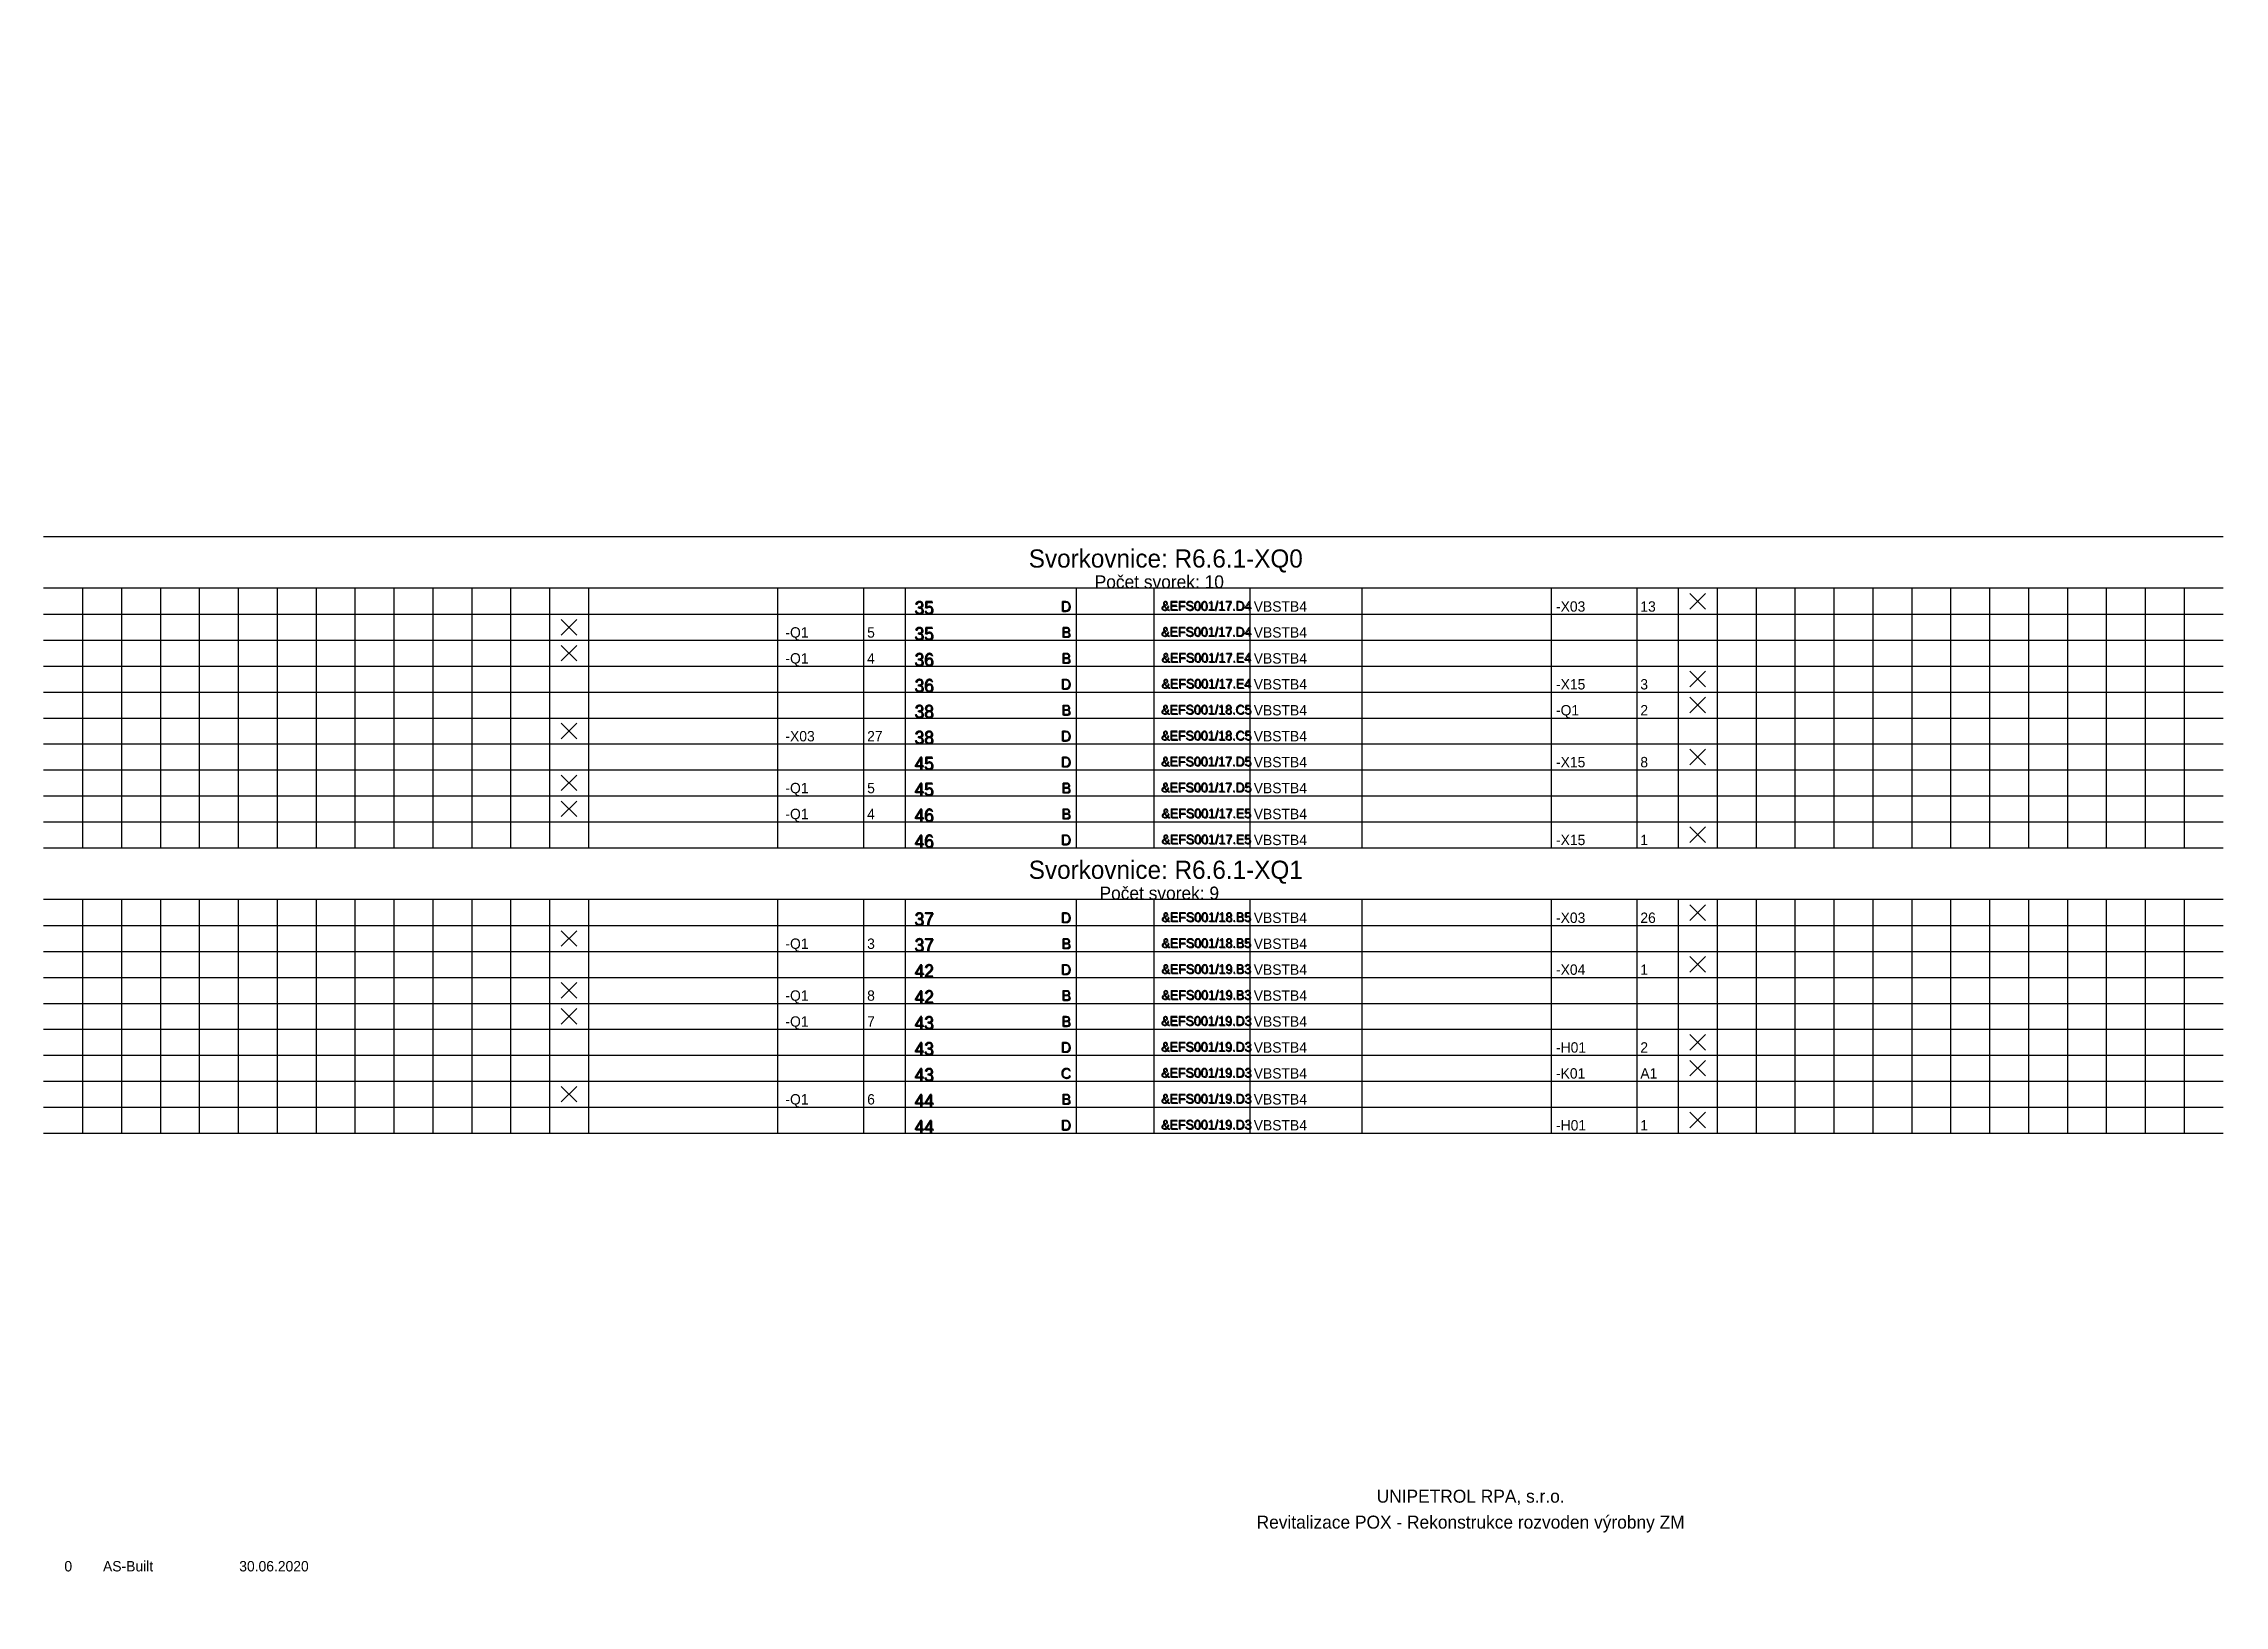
# Model space of a CAD drawing. Extents: x 0 to 420, y -1 to 300.
import ezdxf
from ezdxf.enums import TextEntityAlignment as Align

# ---------------------------------------------------------------- set-up
doc = ezdxf.new("R2010")
doc.units = 0
doc.header["$MEASUREMENT"] = 0
doc.linetypes.add('LTY1', pattern=[0])
for name, color, linetype in [('PEN1', 7, 'LTY1'), ('PEN2', 7, 'LTY1'), ('PEN4', 7, 'LTY1'), ('PEN5', 7, 'LTY1'), ('SYMBOL', 7, 'LTY1')]:
    doc.layers.add(name, color=color, linetype=linetype)
doc.styles.add('NORMSCHRIFT', font='normwin')

# ---------------------------------------------------------------- blocks, each defined once
blk = doc.blocks.new('_SS-BLOK-S')
at = {"layer": 'PEN5', "linetype": 'LTY1'}
for p, q in [((0, -5), (420, -5)), ((420, -15), (0, -15))]:
    blk.add_line(p, q, dxfattribs=at)
at = {"layer": 'PEN1', "style": 'NORMSCHRIFT', "flags": 8}
for tag in ['CODE_1', 'CODE_2', 'CODE_3', 'CODE_4']:
    blk.add_attdef(tag, text='', height=3.5, dxfattribs=at).set_placement((216.25, -11), align=Align.CENTER)
at = {"layer": 'PEN2', "style": 'NORMSCHRIFT', "flags": 8}
blk.add_attdef('CODE_307', text='', height=2.5, dxfattribs=at).set_placement((215, -15), align=Align.CENTER)
at = {"layer": 'PEN4', "style": 'NORMSCHRIFT', "flags": 9}
for tag in ['CODE_558', 'CODE_91']:
    blk.add_attdef(tag, (0, 0), '', height=3.5, dxfattribs=at)
blk = doc.blocks.new('_SS-VETA-S')
at = {"layer": 'PEN1', "linetype": 'LTY1'}
for p, q in [((7.5, 5), (7.5, 0)), ((15, 5), (15, 0)), ((22.5, 5), (22.5, 0)), ((30, 5), (30, 0)), ((37.5, 5), (37.5, 0)), ((45, 5), (45, 0)), ((52.5, 5), (52.5, 0)), ((60, 5), (60, 0)), ((67.5, 5), (67.5, 0)), ((75, 5), (75, 0)), ((82.5, 5), (82.5, 0)), ((90, 5), (90, 0)), ((97.5, 5), (97.5, 0)), ((141.5, 0), (141.5, 5)), ((158, 5), (158, 0)), ((199, 5), (199, 0)), ((214, 0), (214, 5)), ((232.5, 0), (232.5, 5)), ((290.5, 5), (290.5, 0)), ((307, 5), (307, 0)), ((322.5, 5), (322.5, 0)), ((330, 5), (330, 0)), ((337.5, 5), (337.5, 0)), ((345, 5), (345, 0)), ((352.5, 5), (352.5, 0)), ((360, 5), (360, 0)), ((367.5, 5), (367.5, 0)), ((375, 5), (375, 0)), ((382.5, 5), (382.5, 0)), ((390, 5), (390, 0)), ((390, 5), (390, 0)), ((397.5, 5), (397.5, 0)), ((405, 5), (405, 0)), ((412.5, 5), (412.5, 0)), ((0, 0), (420, 0))]:
    blk.add_line(p, q, dxfattribs=at)
at = {"layer": 'PEN5', "linetype": 'LTY1'}
for p, q in [((105, 5), (105, 0)), ((166, 5), (166, 0)), ((254, 5), (254, 0)), ((315, 5), (315, 0))]:
    blk.add_line(p, q, dxfattribs=at)
at = {"layer": 'PEN2', "style": 'NORMSCHRIFT', "flags": 8}
blk.add_attdef('CODE_21', (167.95, -0.1), '', height=2.5, dxfattribs=at)
at = {"layer": 'PEN4', "style": 'NORMSCHRIFT'}
for tag, p, height, flags in [('CODE_63', (0, 0), 3.5, 9), ('CODE_91', (0, 0), 3.5, 9), ('CODE_781', (0, 0), 3.5, 9), ('CODE_782', (0, 0), 3.5, 9), ('CODE_10003', (107.7, 0.5), 2, 8), ('CODE_10001', (107.7, 0.5), 2, 8), ('CODE_10002', (107.7, 0.5), 2, 8), ('CODE_10004', (142.95, 0.5), 2, 8), ('CODE_10021', (158.7, 0.5), 2, 8), ('CODE_41', (233.2, 0.5), 2, 8), ('CODE_11003', (255.95, 0.5), 2, 8), ('CODE_11001', (255.95, 0.5), 2, 8), ('CODE_11002', (255.95, 0.5), 2, 8), ('CODE_11004', (291.45, 0.5), 2, 8), ('CODE_11021', (307.7, 0.5), 2, 8)]:
    blk.add_attdef(tag, p, '', height=height, dxfattribs=dict(at, flags=flags))
at = {"layer": 'PEN4', "style": 'NORMSCHRIFT', "flags": 8}
blk.add_attdef('CODE_45', text='', height=2, dxfattribs=at).set_placement((198.1, 0.4), align=Align.RIGHT)
blk.add_attdef('CODE_10', text='', height=1.8, dxfattribs=at).set_placement((224.2, 0.6), align=Align.CENTER)
blk = doc.blocks.new('_SS-NEOZN-S')
at = {"layer": 'PEN2', "linetype": 'LTY1'}
for p, q in [((-4, 1), (-1, 4)), ((-4, 4), (-1, 1))]:
    blk.add_line(p, q, dxfattribs=at)
blk = doc.blocks.new('_9-REV')
at = {"layer": 'PEN4', "style": 'NORMSCHRIFT', "flags": 8}
blk.add_attdef('CODE_12778', text='', height=2, dxfattribs=at).set_placement((-0.25, 0.5), align=Align.CENTER)
at = {"layer": 'PEN4', "style": 'NORMSCHRIFT'}
for tag, p, height, flags in [('CODE_5902', (0, 0), 3.5, 9), ('CODE_12783', (6.45, 0.5), 2, 8), ('CODE_12782', (32.7, 0.5), 2, 8)]:
    blk.add_attdef(tag, p, '', height=height, dxfattribs=dict(at, flags=flags))

msp = doc.modelspace()

# ---------------------------------------------------------------- block references
at = {"layer": 'SYMBOL'}
for name, p in [('_SS-BLOK-S', (0, 210)), ('_SS-NEOZN-S', (321.25, 190)), ('_SS-NEOZN-S', (103.75, 185)), ('_SS-NEOZN-S', (103.75, 180)), ('_SS-NEOZN-S', (321.25, 175)), ('_SS-NEOZN-S', (321.25, 170)), ('_SS-NEOZN-S', (103.75, 165)), ('_SS-NEOZN-S', (321.25, 160)), ('_SS-NEOZN-S', (103.75, 155)), ('_SS-NEOZN-S', (103.75, 150)), ('_SS-NEOZN-S', (321.25, 145)), ('_SS-BLOK-S', (0, 150)), ('_SS-NEOZN-S', (321.25, 130)), ('_SS-NEOZN-S', (103.75, 125)), ('_SS-NEOZN-S', (321.25, 120)), ('_SS-NEOZN-S', (103.75, 115)), ('_SS-NEOZN-S', (103.75, 110)), ('_SS-NEOZN-S', (321.25, 105)), ('_SS-NEOZN-S', (321.25, 100)), ('_SS-NEOZN-S', (103.75, 95)), ('_SS-NEOZN-S', (321.25, 90))]:
    msp.add_blockref(name, p, dxfattribs=at)
for name, p, values in [('_SS-VETA-S', (0, 190), {'CODE_21': '35', 'CODE_45': 'D', 'CODE_10': '&EFS001/17.D4', 'CODE_11004': '-X03', 'CODE_11021': '13', 'CODE_41': 'VBSTB4'}), ('_SS-VETA-S', (0, 185), {'CODE_21': '35', 'CODE_45': 'B', 'CODE_10': '&EFS001/17.D4', 'CODE_10004': '-Q1', 'CODE_10021': '5', 'CODE_41': 'VBSTB4'}), ('_SS-VETA-S', (0, 180), {'CODE_21': '36', 'CODE_45': 'B', 'CODE_10': '&EFS001/17.E4', 'CODE_10004': '-Q1', 'CODE_10021': '4', 'CODE_41': 'VBSTB4'}), ('_SS-VETA-S', (0, 175), {'CODE_21': '36', 'CODE_45': 'D', 'CODE_10': '&EFS001/17.E4', 'CODE_11004': '-X15', 'CODE_11021': '3', 'CODE_41': 'VBSTB4'}), ('_SS-VETA-S', (0, 170), {'CODE_21': '38', 'CODE_45': 'B', 'CODE_10': '&EFS001/18.C5', 'CODE_11004': '-Q1', 'CODE_11021': '2', 'CODE_41': 'VBSTB4'}), ('_SS-VETA-S', (0, 165), {'CODE_21': '38', 'CODE_45': 'D', 'CODE_10': '&EFS001/18.C5', 'CODE_10004': '-X03', 'CODE_10021': '27', 'CODE_41': 'VBSTB4'}), ('_SS-VETA-S', (0, 160), {'CODE_21': '45', 'CODE_45': 'D', 'CODE_10': '&EFS001/17.D5', 'CODE_11004': '-X15', 'CODE_11021': '8', 'CODE_41': 'VBSTB4'}), ('_SS-VETA-S', (0, 155), {'CODE_21': '45', 'CODE_45': 'B', 'CODE_10': '&EFS001/17.D5', 'CODE_10004': '-Q1', 'CODE_10021': '5', 'CODE_41': 'VBSTB4'}), ('_SS-VETA-S', (0, 150), {'CODE_21': '46', 'CODE_45': 'B', 'CODE_10': '&EFS001/17.E5', 'CODE_10004': '-Q1', 'CODE_10021': '4', 'CODE_41': 'VBSTB4'}), ('_SS-VETA-S', (0, 145), {'CODE_21': '46', 'CODE_45': 'D', 'CODE_10': '&EFS001/17.E5', 'CODE_11004': '-X15', 'CODE_11021': '1', 'CODE_41': 'VBSTB4'}), ('_SS-VETA-S', (0, 130), {'CODE_21': '37', 'CODE_45': 'D', 'CODE_10': '&EFS001/18.B5', 'CODE_11004': '-X03', 'CODE_11021': '26', 'CODE_41': 'VBSTB4'}), ('_SS-VETA-S', (0, 125), {'CODE_21': '37', 'CODE_45': 'B', 'CODE_10': '&EFS001/18.B5', 'CODE_10004': '-Q1', 'CODE_10021': '3', 'CODE_41': 'VBSTB4'}), ('_SS-VETA-S', (0, 120), {'CODE_21': '42', 'CODE_45': 'D', 'CODE_10': '&EFS001/19.B3', 'CODE_11004': '-X04', 'CODE_11021': '1', 'CODE_41': 'VBSTB4'}), ('_SS-VETA-S', (0, 115), {'CODE_21': '42', 'CODE_45': 'B', 'CODE_10': '&EFS001/19.B3', 'CODE_10004': '-Q1', 'CODE_10021': '8', 'CODE_41': 'VBSTB4'}), ('_SS-VETA-S', (0, 110), {'CODE_21': '43', 'CODE_45': 'B', 'CODE_10': '&EFS001/19.D3', 'CODE_10004': '-Q1', 'CODE_10021': '7', 'CODE_41': 'VBSTB4'}), ('_SS-VETA-S', (0, 105), {'CODE_21': '43', 'CODE_45': 'D', 'CODE_10': '&EFS001/19.D3', 'CODE_11004': '-H01', 'CODE_11021': '2', 'CODE_41': 'VBSTB4'}), ('_SS-VETA-S', (0, 100), {'CODE_21': '43', 'CODE_45': 'C', 'CODE_10': '&EFS001/19.D3', 'CODE_11004': '-K01', 'CODE_11021': 'A1', 'CODE_41': 'VBSTB4'}), ('_SS-VETA-S', (0, 95), {'CODE_21': '44', 'CODE_45': 'B', 'CODE_10': '&EFS001/19.D3', 'CODE_10004': '-Q1', 'CODE_10021': '6', 'CODE_41': 'VBSTB4'}), ('_SS-VETA-S', (0, 90), {'CODE_21': '44', 'CODE_45': 'D', 'CODE_10': '&EFS001/19.D3', 'CODE_11004': '-H01', 'CODE_11021': '1', 'CODE_41': 'VBSTB4'}), ('_9-REV', (5, 5), {'CODE_12778': '0', 'CODE_12783': 'AS-Built', 'CODE_12782': '30.06.2020'})]:
    msp.add_blockref(name, p, dxfattribs=at).add_auto_attribs(values)

# ---------------------------------------------------------------- texts
at = {"layer": 'PEN1', "style": 'NORMSCHRIFT'}
for s, p in [('Svorkovnice: R6.6.1-XQ0', (216.25, 199)), ('Svorkovnice: R6.6.1-XQ1', (216.25, 139))]:
    msp.add_text(s, height=3.5, dxfattribs=at).set_placement(p, align=Align.CENTER)
at = {"layer": 'PEN2', "style": 'NORMSCHRIFT'}
for s, p in [('Počet svorek: 10', (215, 195)), ('Počet svorek: 9', (215, 135)), ('UNIPETROL RPA, s.r.o.', (275, 18.75)), ('Revitalizace POX - Rekonstrukce rozvoden výrobny ZM', (275, 13.75))]:
    msp.add_text(s, height=2.5, dxfattribs=at).set_placement(p, align=Align.CENTER)
for s, p in [('35', (167.75, 190)), ('35', (167.85, 190.1)), ('35', (167.75, 185)), ('35', (167.85, 185.1)), ('36', (167.75, 180)), ('36', (167.85, 180.1)), ('36', (167.75, 175)), ('36', (167.85, 175.1)), ('38', (167.75, 170)), ('38', (167.85, 170.1)), ('38', (167.75, 165)), ('38', (167.85, 165.1)), ('45', (167.75, 160)), ('45', (167.85, 160.1)), ('45', (167.75, 155)), ('45', (167.85, 155.1)), ('46', (167.75, 150)), ('46', (167.85, 150.1)), ('46', (167.75, 145)), ('46', (167.85, 145.1)), ('37', (167.75, 130)), ('37', (167.85, 130.1)), ('37', (167.75, 125)), ('37', (167.85, 125.1)), ('42', (167.75, 120)), ('42', (167.85, 120.1)), ('42', (167.75, 115)), ('42', (167.85, 115.1)), ('43', (167.75, 110)), ('43', (167.85, 110.1)), ('43', (167.75, 105)), ('43', (167.85, 105.1)), ('43', (167.75, 100)), ('43', (167.85, 100.1)), ('44', (167.75, 95)), ('44', (167.85, 95.1)), ('44', (167.75, 90)), ('44', (167.85, 90.1))]:
    msp.add_text(s, height=2.5, dxfattribs=at).set_placement(p)
at = {"layer": 'PEN4', "style": 'NORMSCHRIFT'}
for s, p in [('D', (197.9, 190.5)), ('D', (198, 190.6)), ('B', (197.9, 185.5)), ('B', (198, 185.6)), ('B', (197.9, 180.5)), ('B', (198, 180.6)), ('D', (197.9, 175.5)), ('D', (198, 175.6)), ('B', (197.9, 170.5)), ('B', (198, 170.6)), ('D', (197.9, 165.5)), ('D', (198, 165.6)), ('D', (197.9, 160.5)), ('D', (198, 160.6)), ('B', (197.9, 155.5)), ('B', (198, 155.6)), ('B', (197.9, 150.5)), ('B', (198, 150.6)), ('D', (197.9, 145.5)), ('D', (198, 145.6)), ('D', (197.9, 130.5)), ('D', (198, 130.6)), ('B', (197.9, 125.5)), ('B', (198, 125.6)), ('D', (197.9, 120.5)), ('D', (198, 120.6)), ('B', (197.9, 115.5)), ('B', (198, 115.6)), ('B', (197.9, 110.5)), ('B', (198, 110.6)), ('D', (197.9, 105.5)), ('D', (198, 105.6)), ('C', (197.9, 100.5)), ('C', (198, 100.6)), ('B', (197.9, 95.5)), ('B', (198, 95.6)), ('D', (197.9, 90.5)), ('D', (198, 90.6))]:
    msp.add_text(s, height=2, dxfattribs=at).set_placement(p, align=Align.RIGHT)
for s, p in [('&EFS001/17.D4', (224, 190.7)), ('&EFS001/17.D4', (224.1, 190.8)), ('&EFS001/17.D4', (224, 185.7)), ('&EFS001/17.D4', (224.1, 185.8)), ('&EFS001/17.E4', (224, 180.7)), ('&EFS001/17.E4', (224.1, 180.8)), ('&EFS001/17.E4', (224, 175.7)), ('&EFS001/17.E4', (224.1, 175.8)), ('&EFS001/18.C5', (224, 170.7)), ('&EFS001/18.C5', (224.1, 170.8)), ('&EFS001/18.C5', (224, 165.7)), ('&EFS001/18.C5', (224.1, 165.8)), ('&EFS001/17.D5', (224, 160.7)), ('&EFS001/17.D5', (224.1, 160.8)), ('&EFS001/17.D5', (224, 155.7)), ('&EFS001/17.D5', (224.1, 155.8)), ('&EFS001/17.E5', (224, 150.7)), ('&EFS001/17.E5', (224.1, 150.8)), ('&EFS001/17.E5', (224, 145.7)), ('&EFS001/17.E5', (224.1, 145.8)), ('&EFS001/18.B5', (224, 130.7)), ('&EFS001/18.B5', (224.1, 130.8)), ('&EFS001/18.B5', (224, 125.7)), ('&EFS001/18.B5', (224.1, 125.8)), ('&EFS001/19.B3', (224, 120.7)), ('&EFS001/19.B3', (224.1, 120.8)), ('&EFS001/19.B3', (224.1, 115.8)), ('&EFS001/19.B3', (224, 115.7)), ('&EFS001/19.D3', (224, 110.7)), ('&EFS001/19.D3', (224.1, 110.8)), ('&EFS001/19.D3', (224, 105.7)), ('&EFS001/19.D3', (224.1, 105.8)), ('&EFS001/19.D3', (224, 100.7)), ('&EFS001/19.D3', (224.1, 100.8)), ('&EFS001/19.D3', (224, 95.7)), ('&EFS001/19.D3', (224.1, 95.8)), ('&EFS001/19.D3', (224, 90.7)), ('&EFS001/19.D3', (224.1, 90.8))]:
    msp.add_text(s, height=1.8, dxfattribs=at).set_placement(p, align=Align.CENTER)

doc.saveas('drawing.dxf')
